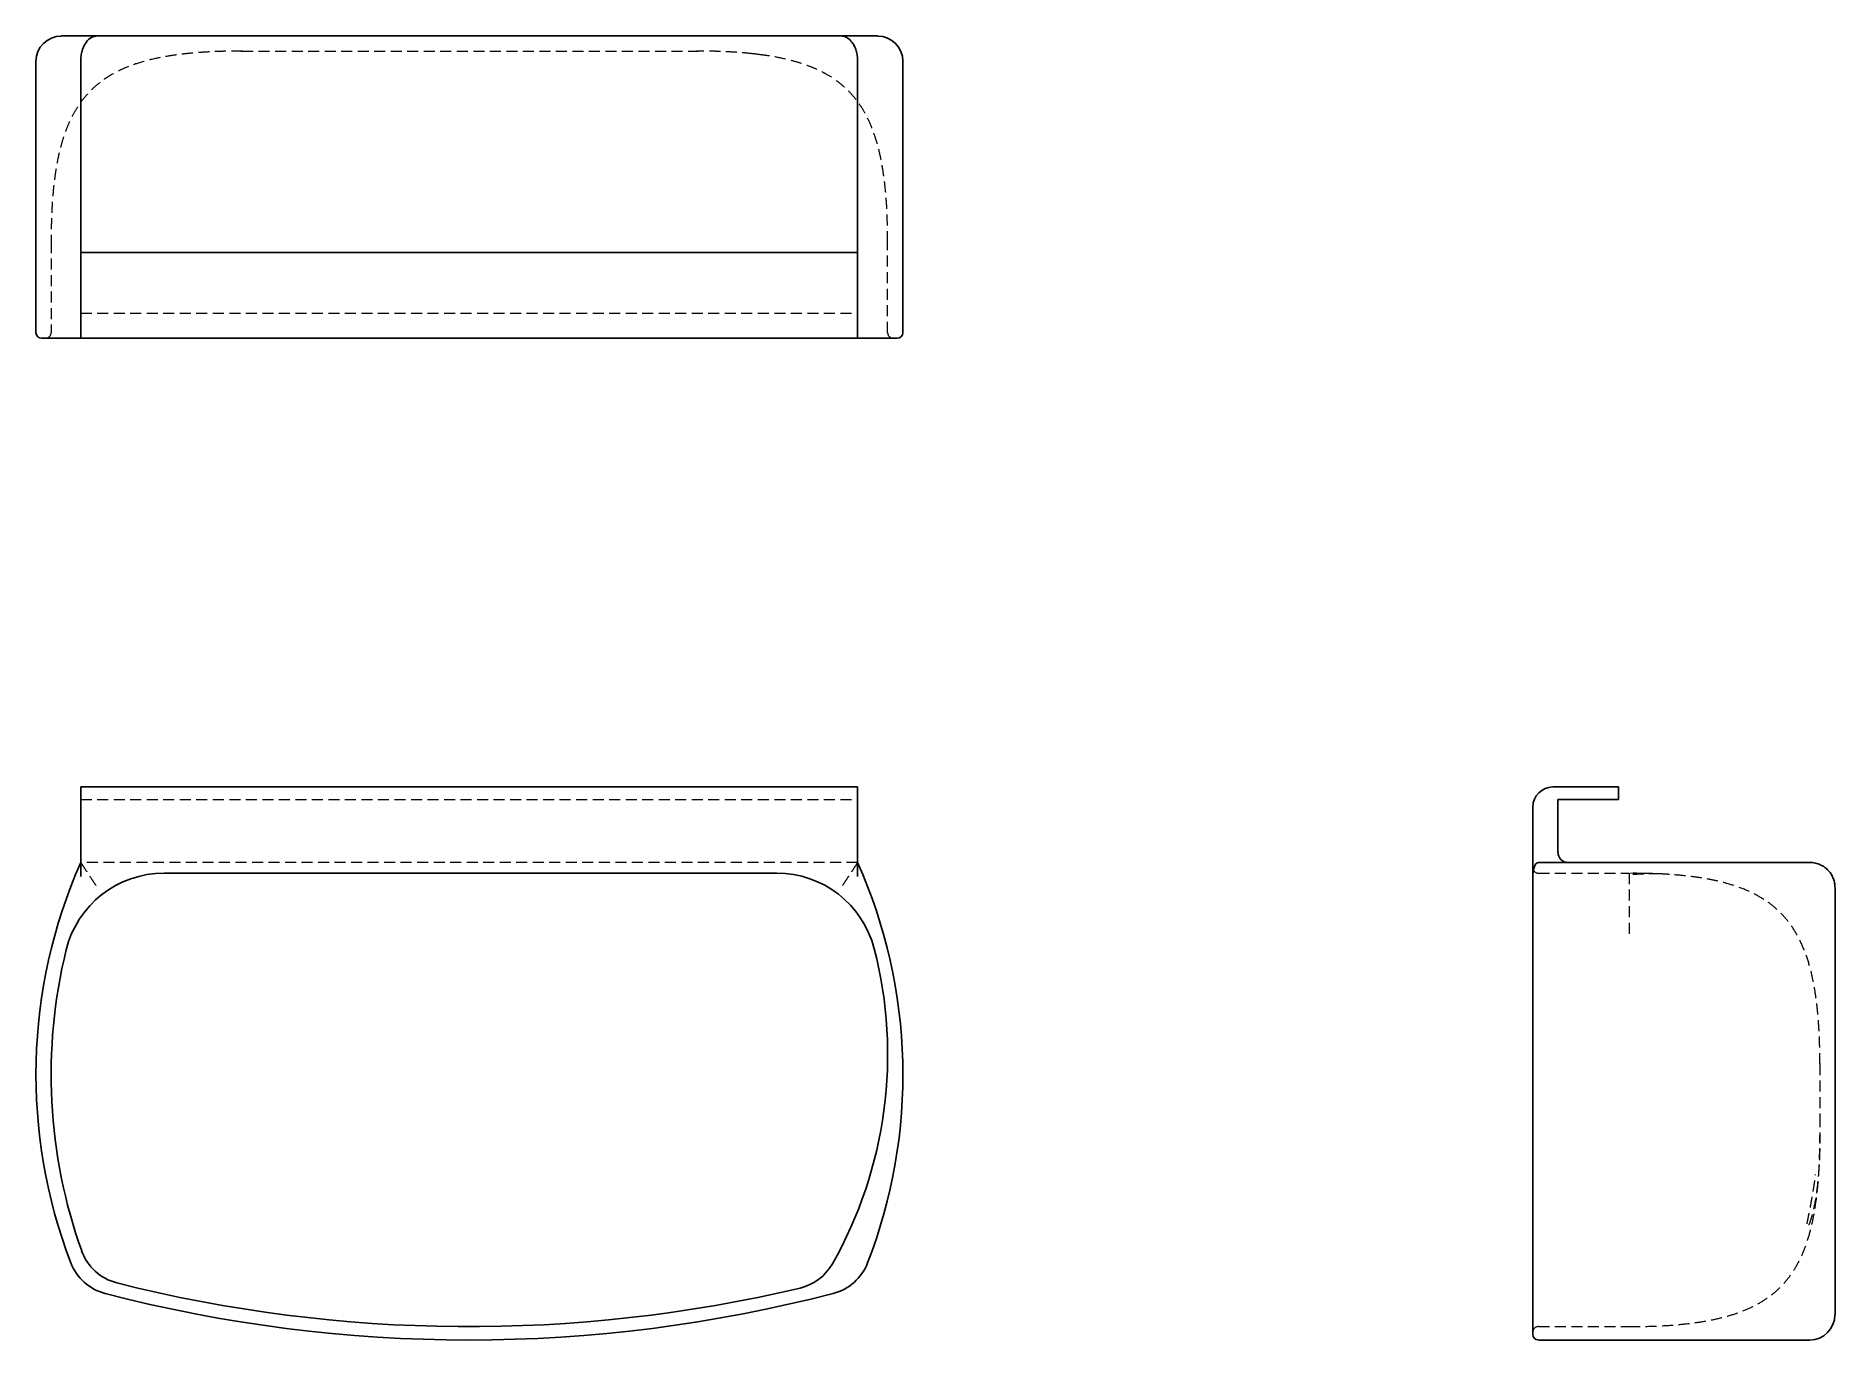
# Model space of a CAD drawing. Header units: millimetres. Extents: x 33 to 241, y 25 to 176.
import ezdxf

# ---------------------------------------------------------------- set-up
doc = ezdxf.new("R2010")
doc.units = ezdxf.units.MM
doc.linetypes.add('HIDDEN', pattern=[1.905, 1.27, -0.635])

msp = doc.modelspace()

# ---------------------------------------------------------------- linework, layer by layer
at = {"color": 7, "linetype": 'Continuous', "lineweight": 25}
for p, q in [((40.09, 175.52), (35.9, 175.52)), ((125.86, 175.52), (40.09, 175.52)), ((130.1, 175.52), (125.86, 175.52)), ((33, 172.61), (33, 141.3)), ((38.16, 172.61), (38.16, 150.54)), ((127.77, 172.61), (127.77, 150.54)), ((133, 141.3), (133, 172.61)), ((38.16, 150.54), (127.77, 150.54)), ((38.16, 142.98), (38.16, 150.54)), ((127.77, 142.98), (127.77, 150.54)), ((38.16, 142.98), (38.16, 140.66)), ((127.77, 140.66), (127.77, 142.98)), ((33.64, 140.66), (38.16, 140.66)), ((38.16, 140.66), (127.77, 140.66)), ((127.77, 140.66), (132.36, 140.66)), ((127.77, 88.92), (38.16, 88.92)), ((38.16, 88.92), (38.16, 86.6)), ((127.77, 86.6), (127.77, 88.92)), ((207.98, 88.92), (215.54, 88.92)), ((208.56, 87.47), (208.56, 81.37)), ((208.56, 87.47), (215.54, 87.47)), ((215.54, 88.92), (215.54, 87.47)), ((38.16, 86.6), (38.16, 78.58)), ((127.77, 78.6), (127.77, 86.6)), ((205.66, 78.6), (205.66, 86.6)), ((47.77, 78.98), (118.44, 78.98)), ((209.73, 80.21), (206.3, 80.21)), ((237.61, 80.21), (209.73, 80.21)), ((205.66, 78.6), (205.66, 34.26)), ((240.52, 35.08), (240.52, 77.3)), ((205.66, 34.26), (205.66, 31.13)), ((240.52, 33.32), (240.52, 35.08)), ((240.52, 28.04), (240.52, 33.32)), ((205.66, 31.13), (205.66, 25.78)), ((206.3, 25.14), (237.61, 25.14))]:
    msp.add_line(p, q, dxfattribs=at)
at = {"color": 7, "linetype": 'HIDDEN', "lineweight": 18}
for p, q in [((56.78, 173.78), (55.64, 173.76)), ((56.64, 173.76), (56.78, 173.78)), ((56.78, 173.78), (109.2, 173.78)), ((109.2, 173.78), (109.35, 173.76)), ((34.74, 151.76), (34.74, 141.3)), ((34.78, 151.76), (34.78, 151.76)), ((131.24, 141.3), (131.24, 151.76)), ((38.16, 143.56), (127.77, 143.56)), ((38.16, 87.47), (127.77, 87.47)), ((127.77, 80.21), (38.16, 80.21)), ((206.3, 78.98), (216.76, 78.98)), ((218.2, 78.95), (216.76, 78.98)), ((42.35, 77.61), (41.92, 77.4)), ((221.42, 78.83), (221.25, 78.84)), ((238.76, 57.06), (238.78, 56.96)), ((206.3, 26.69), (216.76, 26.69))]:
    msp.add_line(p, q, dxfattribs=at)
at = {"color": 7, "linetype": 'HIDDEN', "lineweight": 18, "flags": 128}
for points in [[(216.76, 78.98), (216.76, 78.98)], [(238.78, 56.96), (238.78, 56.96)]]:
    msp.add_lwpolyline(points, dxfattribs=at)
at = {"color": 7, "linetype": 'Continuous', "lineweight": 25}
for centre, radius, start, end in [((35.9, 172.61), 2.9, 90, 180), ((130.1, 172.61), 2.9, 0, 90), ((33.64, 141.3), 0.639, 180, 270), ((132.36, 141.3), 0.639, 270, 0), ((207.98, 86.6), 2.32, 90, 180), ((209.73, 81.37), 1.16, 180, 270), ((93.63, 55.74), 60.63, 156.1939, 200.9577), ((47.77, 67.36), 11.62, 90, 166.2259), ((118.44, 67.36), 11.62, 14.4552, 90), ((73.12, 55.74), 59.88, 338.7442, 24.1219), ((95.17, 55.74), 60.42, 166.2259, 199.6577), ((82.38, 58.06), 48.86, 330.3988, 14.4552), ((43.74, 37.37), 5.81, 199.6577, 255.8461), ((42.44, 36.13), 5.81, 200.9577, 255.4312), ((119.81, 36.79), 5.81, 283.2931, 330.3988), ((123.51, 36.13), 5.81, 284.5757, 338.7442), ((82.94, 192.84), 166.16, 255.8461, 283.2931), ((82.96, 192.07), 166.93, 255.4312, 284.5757), ((237.61, 28.04), 2.9, 270, 0), ((206.3, 25.78), 0.639, 180, 270)]:
    msp.add_arc(centre, radius, start, end, dxfattribs=at)
at = {"color": 7, "linetype": 'HIDDEN', "lineweight": 18}
for centre, start, end in [((34.1, 141.3), 270, 0), ((131.88, 141.3), 180, 270), ((206.3, 79.62), 180, 270), ((206.3, 26.05), 90, 180)]:
    msp.add_arc(centre, 0.639, start, end, dxfattribs=at)
at = {"color": 7, "linetype": 'Continuous', "lineweight": 25}
for points, knots in [([(38.16, 172.61), (38.16, 172.83), (38.17, 173.03), (38.23, 173.44), (38.27, 173.64), (38.38, 174), (38.45, 174.18), (38.6, 174.49), (38.69, 174.63), (38.96, 175.02), (39.17, 175.21), (39.51, 175.39), (39.62, 175.44), (39.85, 175.5), (39.97, 175.52), (40.09, 175.52)], [0, 0, 0, 0, 0.125, 0.125, 0.25, 0.25, 0.375, 0.375, 0.5, 0.5, 0.75, 0.75, 0.875, 0.875, 1, 1, 1, 1]), ([(127.77, 172.61), (127.77, 172.83), (127.76, 173.03), (127.7, 173.44), (127.66, 173.64), (127.55, 174), (127.48, 174.18), (127.33, 174.49), (127.25, 174.63), (127.06, 174.89), (126.96, 175), (126.76, 175.19), (126.65, 175.27), (126.43, 175.39), (126.32, 175.44), (126.09, 175.5), (125.97, 175.52), (125.86, 175.52)], [0, 0, 0, 0, 0.125, 0.125, 0.25, 0.25, 0.375, 0.375, 0.5, 0.5, 0.625, 0.625, 0.75, 0.75, 0.875, 0.875, 1, 1, 1, 1]), ([(206.3, 80.21), (206.22, 80.21), (206.15, 80.17), (206.03, 80.07), (205.98, 80.01), (205.86, 79.81), (205.81, 79.66), (205.69, 79.21), (205.66, 78.91), (205.66, 78.6)], [0, 0, 0, 0, 0.125, 0.125, 0.25, 0.25, 0.5, 0.5, 1, 1, 1, 1]), ([(237.61, 80.21), (237.83, 80.21), (238.03, 80.19), (238.44, 80.1), (238.64, 80.03), (239, 79.86), (239.18, 79.76), (239.49, 79.53), (239.63, 79.4), (239.89, 79.12), (240, 78.97), (240.19, 78.66), (240.27, 78.5), (240.39, 78.16), (240.44, 77.99), (240.5, 77.65), (240.52, 77.48), (240.52, 77.3)], [0, 0, 0, 0, 0.125, 0.125, 0.25, 0.25, 0.375, 0.375, 0.5, 0.5, 0.625, 0.625, 0.75, 0.75, 0.875, 0.875, 1, 1, 1, 1])]:
    msp.add_open_spline(points, degree=3, knots=knots, dxfattribs=at)
at = {"color": 7, "linetype": 'HIDDEN', "lineweight": 18}
for points, knots in [([(56.81, 173.78), (56.3, 173.77), (55.3, 173.77), (53.8, 173.73), (52.34, 173.65), (50.93, 173.54), (49.56, 173.39), (48, 173.17), (46.26, 172.82), (44.39, 172.29), (42.69, 171.61), (41.22, 170.79), (39.99, 169.88), (39.06, 168.99), (38.34, 168.14), (37.74, 167.28), (37.19, 166.34), (36.71, 165.31), (36.28, 164.2), (35.88, 162.91), (35.56, 161.58), (35.31, 160.25), (35.12, 158.93), (34.96, 157.45), (34.84, 155.77), (34.76, 153.85), (34.75, 152.48), (34.74, 151.76)], [0, 0, 0, 0, 0.0465755, 0.0894229, 0.128974, 0.1661925, 0.2028614, 0.2392692, 0.2929621, 0.3452698, 0.3953821, 0.4399506, 0.4803551, 0.5181368, 0.5427168, 0.5702517, 0.6023306, 0.6300068, 0.6614553, 0.6974783, 0.7392003, 0.7708815, 0.8062292, 0.8458603, 0.8906487, 0.9416339, 1, 1, 1, 1]), ([(115.74, 173.46), (115.46, 173.49), (114.92, 173.55), (114.07, 173.62), (113.25, 173.67), (112.45, 173.71), (111.7, 173.74), (111.09, 173.76), (110.51, 173.77), (109.9, 173.77), (109.45, 173.78), (109.2, 173.78)], [0, 0, 0, 0, 0.129943, 0.252557, 0.37497, 0.500525, 0.624555, 0.726269, 0.790678, 0.884496, 1, 1, 1, 1]), ([(116.52, 173.36), (116.28, 173.4), (116.02, 173.44), (115.76, 173.46), (115.74, 173.46)], [0, 0, 0, 0, 0.946805, 1, 1, 1, 1]), ([(131.24, 151.76), (131.23, 152.57), (131.22, 154.11), (131.12, 156.3), (130.95, 158.26), (130.71, 160.01), (130.4, 161.72), (129.99, 163.36), (129.44, 164.94), (128.8, 166.35), (128.06, 167.59), (127.21, 168.69), (126.26, 169.65), (125.21, 170.49), (124.12, 171.16), (123, 171.72), (121.83, 172.18), (120.51, 172.6), (118.99, 172.97), (117.64, 173.23), (116.78, 173.33), (116.52, 173.36)], [0, 0, 0, 0, 0.0823943, 0.1557619, 0.2214684, 0.2808604, 0.3349621, 0.3963219, 0.4521547, 0.5037693, 0.5521855, 0.5984605, 0.6435901, 0.6885019, 0.7343731, 0.7730727, 0.8147852, 0.8608403, 0.9129727, 0.9731836, 1, 1, 1, 1]), ([(38.16, 80.21), (38.16, 80.21), (38.17, 80.19), (38.23, 80.1), (38.27, 80.03), (38.38, 79.86), (38.45, 79.76), (38.6, 79.53), (38.69, 79.4), (38.96, 78.98), (39.17, 78.66), (39.51, 78.16), (39.62, 77.99), (39.85, 77.65), (39.97, 77.48), (40.09, 77.3)], [0, 0, 0, 0, 0.125, 0.125, 0.25, 0.25, 0.375, 0.375, 0.5, 0.5, 0.75, 0.75, 0.875, 0.875, 1, 1, 1, 1]), ([(127.77, 80.21), (127.77, 80.21), (127.76, 80.19), (127.7, 80.1), (127.66, 80.03), (127.55, 79.86), (127.48, 79.76), (127.33, 79.53), (127.25, 79.4), (127.06, 79.12), (126.96, 78.97), (126.76, 78.66), (126.65, 78.5), (126.43, 78.16), (126.32, 77.99), (126.09, 77.65), (125.97, 77.48), (125.86, 77.3)], [0, 0, 0, 0, 0.125, 0.125, 0.25, 0.25, 0.375, 0.375, 0.5, 0.5, 0.625, 0.625, 0.75, 0.75, 0.875, 0.875, 1, 1, 1, 1]), ([(216.76, 78.98), (216.76, 78.98), (216.76, 78.94), (216.76, 78.73), (216.76, 78.01), (216.76, 76.39), (216.76, 74.15), (216.76, 72.79), (216.76, 72.04), (216.76, 71.95)], [0, 0, 0, 0, 0.0714286, 0.1428571, 0.2857143, 0.5714286, 0.7142857, 0.8571429, 0.8750019, 0.8750019, 0.8750019, 0.8750019]), ([(220.36, 78.88), (220.03, 78.89), (219.36, 78.89), (218.12, 78.85), (217.22, 78.83), (216.76, 78.82)], [0, 0, 0, 0, 0.310945, 0.646898, 1, 1, 1, 1]), ([(221.42, 78.83), (221.27, 78.84), (220.99, 78.86), (220.5, 78.89), (220, 78.9), (219.47, 78.92), (218.93, 78.93), (218.37, 78.95), (217.79, 78.97), (217.43, 78.97), (217.24, 78.98)], [0, 0, 0, 0, 0.146276, 0.276581, 0.394731, 0.506058, 0.616787, 0.732954, 0.859494, 1, 1, 1, 1]), ([(238.78, 56.96), (238.77, 57.77), (238.76, 59.32), (238.65, 61.51), (238.48, 63.46), (238.25, 65.22), (237.96, 66.8), (237.56, 68.44), (237, 70.11), (236.23, 71.76), (235.32, 73.2), (234.24, 74.45), (233, 75.52), (231.56, 76.43), (229.9, 77.21), (228.24, 77.76), (226.6, 78.16), (225.02, 78.45), (223.27, 78.68), (222.04, 78.78), (221.4, 78.83)], [0, 0, 0, 0, 0.073977, 0.140022, 0.199341, 0.253126, 0.302279, 0.347478, 0.409336, 0.465894, 0.518973, 0.570365, 0.621759, 0.67485, 0.731423, 0.793278, 0.838463, 0.887601, 0.941378, 1, 1, 1, 1]), ([(238.78, 56.96), (238.78, 57.18), (238.77, 57.59), (238.77, 58.18), (238.76, 58.64), (238.75, 59.07), (238.73, 59.61), (238.7, 60.4), (238.67, 60.99), (238.65, 61.33)], [0, 0, 0, 0, 0.158868, 0.294361, 0.396223, 0.471231, 0.600321, 0.773901, 1, 1, 1, 1]), ([(238.78, 50.95), (238.78, 50.56), (238.78, 49.78), (238.78, 49.08), (238.78, 48.72), (238.78, 48.74), (238.78, 48.75)], [0, 0, 0, 0, 0.2831342, 0.5662211, 0.8492766, 1, 1, 1, 1]), ([(216.76, 26.69), (217.62, 26.69), (219.25, 26.71), (221.55, 26.83), (223.59, 27.02), (225.42, 27.28), (227.17, 27.63), (228.85, 28.09), (230.45, 28.7), (231.87, 29.41), (233.12, 30.24), (234.21, 31.2), (235.17, 32.28), (236, 33.51), (236.72, 34.9), (237.33, 36.48), (237.84, 38.3), (238.25, 40.4), (238.54, 42.7), (238.71, 45.13), (238.77, 47.15), (238.77, 48.37), (238.77, 48.75)], [0, 0, 0, 0, 0.06993, 0.131742, 0.186736, 0.236169, 0.280941, 0.331471, 0.377315, 0.419664, 0.459646, 0.498388, 0.536966, 0.576458, 0.618136, 0.663404, 0.71379, 0.771202, 0.836592, 0.901039, 0.96909, 1, 1, 1, 1]), ([(238.77, 49.06), (238.77, 48.88), (238.78, 48.03), (238.75, 46.66), (238.67, 45.03), (238.56, 43.68), (238.43, 42.44), (238.26, 41.33), (238.08, 40.36), (237.89, 39.61), (237.73, 39.05), (237.58, 38.64), (237.44, 38.33), (237.33, 38.16), (237.27, 38.2), (237.28, 38.44), (237.35, 38.86), (237.47, 39.46), (237.63, 40.24), (237.81, 41.18), (238.01, 42.3), (238.17, 43.33), (238.25, 44), (238.28, 44.21)], [0, 0, 0, 0, 0.020389, 0.093301, 0.156579, 0.212189, 0.26169, 0.320226, 0.372086, 0.418745, 0.461327, 0.500692, 0.537515, 0.589111, 0.637656, 0.684337, 0.730164, 0.776025, 0.822734, 0.871056, 0.921743, 0.975538, 1, 1, 1, 1])]:
    msp.add_open_spline(points, degree=3, knots=knots, dxfattribs=at)
msp.add_open_spline([(238.78, 56.96), (238.78, 54.93), (238.78, 52.91), (238.78, 50.95)], degree=3, dxfattribs=at)

doc.saveas('drawing.dxf')
